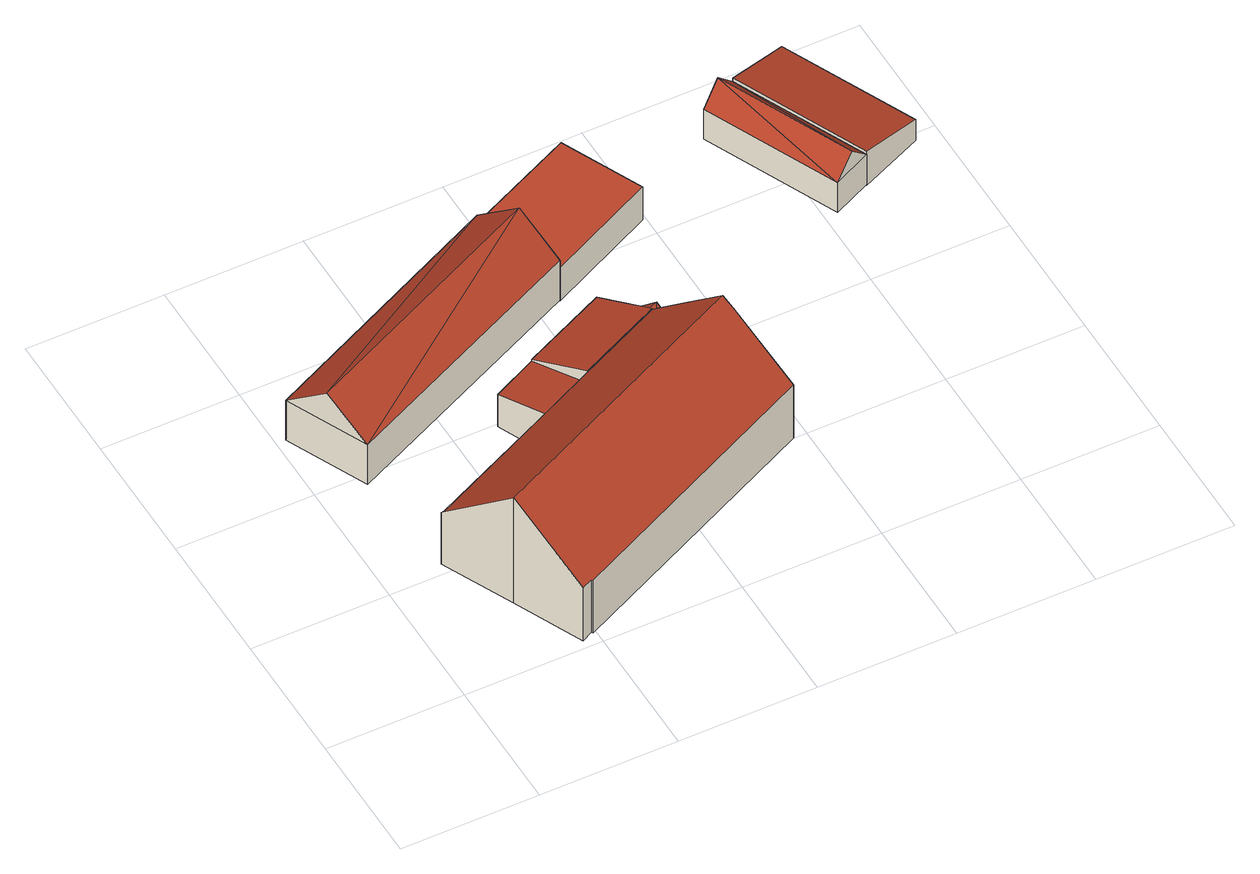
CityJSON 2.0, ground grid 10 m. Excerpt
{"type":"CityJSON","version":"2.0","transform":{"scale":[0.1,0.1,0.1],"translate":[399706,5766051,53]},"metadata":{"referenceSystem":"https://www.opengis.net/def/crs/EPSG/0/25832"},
"CityObjects":{
"building1":{"type":"Building","attributes":{"Gemeindeschluessel":"05566004","Geometrietyp2DReferenz":"3000","function":"31001_2700","roofType":"3100","measuredHeight":6.29},"geometry":[{"type":"Solid","lod":"2","boundaries":[[[[0,1,2,3]],[[4,5,1,0]],[[6,7,5,4]],[[3,2,7,6]],[[0,8,4]],[[6,9,3]],[[9,8,0]],[[0,3,9]],[[6,4,8]],[[8,9,6]],[[1,5,7,2]]]],"semantics":{"surfaces":[{"type":"WallSurface"},{"type":"RoofSurface"},{"type":"GroundSurface"}],"values":[[0,0,0,0,0,0,1,1,1,1,2]]}}]},
"building2":{"type":"Building","attributes":{"Gemeindeschluessel":"05566004","Geometrietyp2DReferenz":"3000","function":"31001_1000"},"address":[{"country":"Germany","locality":"Altenberge","thoroughfareNumber":"21","thoroughfareName":"Hansell"}],"children":["building2-1","building2-2"]},
"building2-1":{"type":"BuildingPart","attributes":{"roofType":"3100","measuredHeight":9.57},"parents":["building2"],"geometry":[{"type":"Solid","lod":"2","boundaries":[[[[10,11,12,13]],[[14,15,11,10]],[[16,17,18,19]],[[20,21,17,16]],[[22,23,21,20]],[[24,25,23,22]],[[26,27,25,24]],[[28,29,27,26]],[[30,31,29,28]],[[32,33,31,30]],[[34,35,33,32]],[[36,37,35,34]],[[38,39,37,36]],[[13,12,39,38]],[[32,30,28,26,24,22,34]],[[20,16,19,14,10,13,38,36,34,22]],[[11,15,18,17,21,23,25,27,29,31,33,35,37,39,12]],[[18,15,14,19]]]],"semantics":{"surfaces":[{"type":"WallSurface"},{"type":"RoofSurface"},{"type":"GroundSurface"},{"type":"ClosureSurface"}],"values":[[0,0,0,0,0,0,0,0,0,0,0,0,0,0,1,1,2,3]]}}]},
"building2-2":{"type":"BuildingPart","attributes":{"roofType":"2100","measuredHeight":4.87},"parents":["building2"],"geometry":[{"type":"Solid","lod":"2","boundaries":[[[[40,41,15,14,42]],[[43,44,41,40]],[[45,46,44,43]],[[47,19,18,46,45]],[[45,43,40,42,47]],[[41,44,46,18,15]],[[19,47,42,14]],[[15,18,19,14]]]],"semantics":{"surfaces":[{"type":"WallSurface"},{"type":"RoofSurface"},{"type":"GroundSurface"},{"type":"ClosureSurface"}],"values":[[0,0,0,0,1,2,0,3]]}}]},
"building3":{"type":"Building","attributes":{"Gemeindeschluessel":"05566004","Geometrietyp2DReferenz":"3000","function":"51009_1610","roofType":"2100","measuredHeight":3.64},"geometry":[{"type":"Solid","lod":"2","boundaries":[[[[48,49,50,51]],[[52,53,49,48]],[[54,55,53,52]],[[51,50,55,54]],[[52,48,51,54]],[[49,53,55,50]]]],"semantics":{"surfaces":[{"type":"WallSurface"},{"type":"RoofSurface"},{"type":"GroundSurface"}],"values":[[0,0,0,0,1,2]]}}]},
"building4":{"type":"Building","attributes":{"Gemeindeschluessel":"05566004","Geometrietyp2DReferenz":"3000","function":"51009_1610","roofType":"3100","measuredHeight":3.71},"geometry":[{"type":"Solid","lod":"2","boundaries":[[[[56,57,58,59]],[[60,61,57,56]],[[62,63,61,60]],[[59,58,63,62]],[[56,64,60]],[[62,65,59]],[[56,59,65]],[[65,64,56]],[[64,65,62]],[[62,60,64]],[[57,61,63,58]]]],"semantics":{"surfaces":[{"type":"WallSurface"},{"type":"RoofSurface"},{"type":"GroundSurface"}],"values":[[0,0,0,0,0,0,1,1,1,1,2]]}}]},
"building5":{"type":"Building","attributes":{"Gemeindeschluessel":"05566004","Geometrietyp2DReferenz":"3000","function":"51009_1610","roofType":"3100","measuredHeight":4.06},"geometry":[{"type":"Solid","lod":"2","boundaries":[[[[66,67,68,69]],[[70,71,67,66]],[[72,73,71,70]],[[69,68,73,72]],[[66,74,70]],[[72,75,69]],[[75,74,66]],[[66,69,75]],[[72,70,74]],[[74,75,72]],[[67,71,73,68]]]],"semantics":{"surfaces":[{"type":"WallSurface"},{"type":"RoofSurface"},{"type":"GroundSurface"}],"values":[[0,0,0,0,0,0,1,1,1,1,2]]}}]},
"building6":{"type":"Building","attributes":{"Gemeindeschluessel":"05566004","Geometrietyp2DReferenz":"3000","function":"51009_1611","roofType":"1000","measuredHeight":2.98},"geometry":[{"type":"Solid","lod":"2","boundaries":[[[[76,77,78,79]],[[80,81,77,76]],[[82,83,81,80]],[[79,78,83,82]],[[80,76,79,82]],[[77,81,83,78]]]],"semantics":{"surfaces":[{"type":"WallSurface"},{"type":"RoofSurface"},{"type":"GroundSurface"}],"values":[[0,0,0,0,1,2]]}}]},
"building7":{"type":"Building","attributes":{"Gemeindeschluessel":"05566004","Geometrietyp2DReferenz":"3000","function":"31001_2700","roofType":"3100","measuredHeight":4.3},"geometry":[{"type":"Solid","lod":"2","boundaries":[[[[84,85,86,87]],[[88,89,85,84]],[[90,91,89,88]],[[87,86,91,90]],[[84,92,88]],[[90,93,87]],[[92,84,87]],[[87,93,92]],[[88,92,93]],[[93,90,88]],[[85,89,91,86]]]],"semantics":{"surfaces":[{"type":"WallSurface"},{"type":"RoofSurface"},{"type":"GroundSurface"}],"values":[[0,0,0,0,0,0,1,1,1,1,2]]}}]},
"building8":{"type":"Building","attributes":{"Gemeindeschluessel":"05566004","Geometrietyp2DReferenz":"3000","function":"51009_1610","roofType":"2100","measuredHeight":3.05},"geometry":[{"type":"Solid","lod":"2","boundaries":[[[[94,95,96,97]],[[98,99,95,94]],[[100,101,99,98]],[[97,96,101,100]],[[98,94,97,100]],[[95,99,101,96]]]],"semantics":{"surfaces":[{"type":"WallSurface"},{"type":"RoofSurface"},{"type":"GroundSurface"}],"values":[[0,0,0,0,1,2]]}}]}
},
"vertices":[
[189,333,42],[189,333,6],[5,247,6],[5,247,42],[216,273,42],[216,273,6],[32,188,42],[32,188,6],[203,303,69],[18,217,69],
[146,153,53],[146,153,5],[42,104,5],[42,104,54],[180,169,53],[180,169,5],[244,194,57],[244,194,5],[242,198,5],[242,198,53],[253,174,76],[253,174,5],[265,147,101],[265,147,5],[269,140,94],[269,140,5],[289,97,53],[289,97,5],[96,6,53],[96,6,5],[95,7,53],[95,7,5],[87,3,53],[87,3,5],[64,53,101],[64,53,5],[40,105,52],[40,105,5],[41,105,52],[41,105,5],
[161,209,37],[161,209,5],[180,169,54],[223,237,38],[223,237,5],[233,216,47],[233,216,5],[242,198,54],
[128,193,36],[128,193,7],[146,153,7],[146,153,43],[161,209,36],[161,209,7],[180,169,43],[180,169,7],
[244,194,32],[244,194,6],[257,200,6],[257,200,32],[233,216,32],[233,216,6],[247,222,32],[247,222,6],[238,205,43],[252,211,43],
[270,182,31],[270,182,6],[253,174,6],[253,174,31],[286,148,31],[286,148,6],[269,140,31],[269,140,6],[278,165,47],[261,157,47],
[269,370,35],[269,370,5],[189,333,5],[189,333,35],[296,311,35],[296,311,5],[216,273,35],[216,273,5],
[437,274,29],[437,274,2],[393,371,2],[393,371,29],[409,261,29],[409,261,2],[365,358,29],[365,358,2],[423,267,45],[379,365,45],
[439,391,20],[439,391,1],[393,371,1],[393,371,32],[483,294,20],[483,294,1],[437,274,32],[437,274,1]
]}
